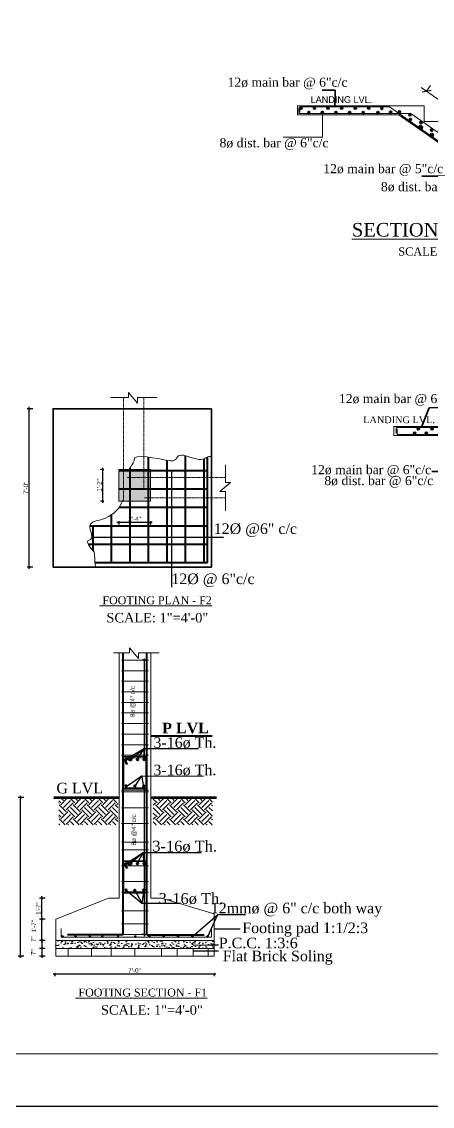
# Model space of a CAD drawing. Header units: inches. Extents: x 149715 to 156550, y -16726 to -14386.
# Drawn here: x 151086 to 151449, y -16726 to -15768 of the extents above; entities that cross this region are included whole.
import ezdxf
from ezdxf.enums import TextEntityAlignment as Align

# ---------------------------------------------------------------- set-up
doc = ezdxf.new("R2010")
doc.units = ezdxf.units.IN
doc.header["$LTSCALE"] = 0.5
doc.header["$MEASUREMENT"] = 0
doc.header["$PDMODE"] = 66
doc.linetypes.add('HIDDEN', pattern=[0.375, 0.25, -0.125])
for name, color, linetype, lineweight in [('COLUMN', 8, 'Continuous', 50), ('DIM_LINE', 165, 'Continuous', 15), ('dotted', 131, 'HIDDEN', 13), ('ELE1', 3, 'Continuous', 9), ('HACTH', 253, 'Continuous', 9), ('hatch', 9, 'Continuous', 5), ('ST-REINFOR', 201, 'Continuous', 40), ('stair', 132, 'Continuous', 13), ('STIRRUPS', 14, 'Continuous', 18), ('TEXT', 220, 'Continuous', 9), ('TRENCH', 1, 'Continuous', 35), ('WALL ELV', 20, 'Continuous', 20), ('WALL SEC', 2, 'Continuous', 35)]:
    doc.layers.add(name, color=color, linetype=linetype, lineweight=lineweight)
doc.styles.add('48', font='arial.ttf', dxfattribs={"height": 4})
doc.styles.add('bimal', font='arial.ttf')
doc.styles.add('NIR', font='COPRGTL.TTF')
doc.styles.add('ordinary', font='ARIALN.TTF')
doc.styles.add('Times', font='times.ttf')
doc.styles.add('TIMES 48', font='times.ttf', dxfattribs={"height": 4})
doc.dimstyles.new('1_96', dxfattribs={"dimtxt": 5, "dimasz": 3, "dimexe": 3, "dimexo": 3, "dimgap": 3, "dimtad": 1, "dimdec": 0, "dimzin": 0, "dimdsep": 46, "dimlunit": 4, "dimtxsty": 'bimal', "dimblk": 'ARCHTICK', "dimcen": 2, "dimdle": 3, "dimclrd": 3, "dimclre": 1, "dimclrt": 4, "dimadec": 0, "dimazin": 0, "dimtfac": 1, "dimtdec": 0, "dimtix": 1, "dimtofl": 0, "dimtmove": 0, "dimatfit": 3, "dimldrblk": 'ARCHTICK', "dimfxl": 1, "dimtolj": 1, "dimtzin": 0, "dimlwd": 0, "dimlwe": 9, "dimarcsym": 0})
doc.dimstyles.new('Copy of Standard', dxfattribs={"dimtxt": 9, "dimasz": 1, "dimexe": 1, "dimexo": 12, "dimgap": 1, "dimtad": 3, "dimdec": 0, "dimzin": 0, "dimdsep": 46, "dimlunit": 4, "dimtxsty": 'NIR', "dimcen": 0.09, "dimclrt": 2, "dimadec": 0, "dimazin": 0, "dimtfac": 1, "dimtdec": 0, "dimtofl": 0, "dimtmove": 2, "dimatfit": 0, "dimfxl": 1, "dimtolj": 1, "dimtzin": 0, "dimarcsym": 0})
doc.dimstyles.new('nir 48', dxfattribs={"dimscale": 0.5, "dimtxt": 4, "dimasz": 3, "dimexe": 4, "dimexo": 6, "dimgap": 2, "dimtad": 3, "dimdec": 0, "dimzin": 3, "dimlunit": 4, "dimtxsty": '48', "dimblk": 'OBLIQUE', "dimcen": 2.5, "dimdle": 3, "dimclrt": 3, "dimadec": 0, "dimazin": 0, "dimtfac": 1, "dimtdec": 0, "dimtmove": 2, "dimatfit": 3, "dimfxl": 1, "dimfxlon": 1, "dimarcsym": 0})

# ---------------------------------------------------------------- blocks, each defined once
blk = doc.blocks.new('_ArchTick')
at = {"color": 0, "linetype": 'ByBlock', "const_width": 0.15}
blk.add_lwpolyline([(-0.5, -0.5), (0.5, 0.5)], dxfattribs=at)
blk = doc.blocks.new('*D506')
at = {"layer": 'Defpoints', "color": 0, "linetype": 'Continuous', "transparency": 16777216}
for p in [(121388.28, -24371.02), (121381.36, -24380.91), (121417.24, -24405.41)]:
    blk.add_point(p, dxfattribs=at)
at = {"layer": 'WALL SEC', "color": 1, "linetype": 'Continuous', "lineweight": 9, "transparency": 16777216}
for p, q in [((121388.28, -24371.02), (121390, -24368.56)), ((121423.87, -24395.94), (121425.59, -24393.48))]:
    blk.add_line(p, q, dxfattribs=at)
at = {"layer": 'WALL SEC', "color": 3, "linetype": 'Continuous', "lineweight": 0, "transparency": 16777216}
blk.add_line((121426.33, -24397.66), (121385.82, -24369.3), dxfattribs=at)
at = {"layer": 'WALL SEC', "color": 3, "linetype": 'Continuous', "lineweight": 0, "transparency": 16777216, "xscale": 3, "yscale": 3, "zscale": 3}
for p, rotation in [((121388.28, -24371.02), 145.0079798016455), ((121423.87, -24395.94), 325.0079798016455)]:
    blk.add_blockref('_ArchTick', p, dxfattribs=dict(at, rotation=rotation))
at = {"layer": 'WALL SEC', "color": 4, "linetype": 'Continuous', "lineweight": 25, "transparency": 16777216, "insert": (121409.26, -24378.93), "char_height": 5, "attachment_point": 5, "rotation": 325.008, "style": 'bimal'}
blk.add_mtext('\\A1;2\'-6"', dxfattribs=at)
blk = doc.blocks.new('_Oblique')
at = {"color": 0, "linetype": 'ByBlock', "lineweight": -2}
blk.add_line((-0.5, -0.5), (0.5, 0.5), dxfattribs=at)
blk = doc.blocks.new('*D986')
at = {"layer": 'Defpoints', "color": 0, "transparency": 16777216}
for p in [(151116.16, -16579.67), (151103.89, -16586.67), (151116.16, -16586.67)]:
    blk.add_point(p, dxfattribs=at)
at = {"layer": 'DIM_LINE', "color": 0, "lineweight": -2, "transparency": 16777216}
for p, q in [((151106.89, -16579.67), (151101.89, -16579.67)), ((151106.89, -16586.67), (151101.89, -16586.67))]:
    blk.add_line(p, q, dxfattribs=at)
at = {"layer": 'DIM_LINE', "color": 0, "linetype": 'ByBlock', "lineweight": -2, "transparency": 16777216}
blk.add_line((151103.89, -16578.17), (151103.89, -16588.17), dxfattribs=at)
at = {"layer": 'DIM_LINE', "color": 0, "lineweight": -2, "transparency": 16777216, "xscale": 1.5, "yscale": 1.5, "zscale": 1.5}
for p, rotation in [((151103.89, -16579.67), 90), ((151103.89, -16586.67), 270)]:
    blk.add_blockref('_Oblique', p, dxfattribs=dict(at, rotation=rotation))
at = {"layer": 'DIM_LINE', "color": 3, "transparency": 16777216, "insert": (151096.3, -16578.59), "char_height": 4, "attachment_point": 5, "rotation": 90, "style": '48'}
blk.add_mtext('7"', dxfattribs=at)
blk = doc.blocks.new('*D987')
at = {"layer": 'Defpoints', "color": 0, "transparency": 16777216}
for p in [(151114.26, -16453.52), (151084.85, -16593.67), (151102.72, -16593.67)]:
    blk.add_point(p, dxfattribs=at)
at = {"layer": 'DIM_LINE', "color": 0, "lineweight": -2, "transparency": 16777216}
for p, q in [((151087.85, -16453.52), (151082.85, -16453.52)), ((151087.85, -16593.67), (151082.85, -16593.67))]:
    blk.add_line(p, q, dxfattribs=at)
at = {"layer": 'DIM_LINE', "color": 0, "linetype": 'ByBlock', "lineweight": -2, "transparency": 16777216}
blk.add_line((151084.85, -16452.02), (151084.85, -16595.17), dxfattribs=at)
at = {"layer": 'DIM_LINE', "color": 0, "lineweight": -2, "transparency": 16777216, "xscale": 1.5, "yscale": 1.5, "zscale": 1.5}
for p, rotation in [((151084.85, -16453.52), 90), ((151084.85, -16593.67), 270)]:
    blk.add_blockref('_Oblique', p, dxfattribs=dict(at, rotation=rotation))
at = {"layer": 'DIM_LINE', "color": 3, "transparency": 16777216, "insert": (151077.52, -16531.18), "char_height": 4, "attachment_point": 5, "rotation": 90, "style": '48', "bg_fill": 3, "box_fill_scale": 1.25, "bg_fill_color": 256, "bg_fill_true_color": 13158600, "bg_fill_transparency": 3213872}
blk.add_mtext('5\'-0"', dxfattribs=at)
blk = doc.blocks.new('*D1000')
at = {"layer": 'Defpoints', "color": 0, "transparency": 16777216}
for p in [(151103.89, -16561), (151116.16, -16561), (151116.16, -16579.67)]:
    blk.add_point(p, dxfattribs=at)
at = {"layer": 'DIM_LINE', "color": 0, "lineweight": -2, "transparency": 16777216}
for p, q in [((151106.89, -16561), (151101.89, -16561)), ((151106.89, -16579.67), (151101.89, -16579.67))]:
    blk.add_line(p, q, dxfattribs=at)
at = {"layer": 'DIM_LINE', "color": 0, "linetype": 'ByBlock', "lineweight": -2, "transparency": 16777216}
blk.add_line((151103.89, -16581.17), (151103.89, -16559.5), dxfattribs=at)
at = {"layer": 'DIM_LINE', "color": 0, "lineweight": -2, "transparency": 16777216, "xscale": 1.5, "yscale": 1.5, "zscale": 1.5}
for p, rotation in [((151103.89, -16561), 90), ((151103.89, -16579.67), 270)]:
    blk.add_blockref('_Oblique', p, dxfattribs=dict(at, rotation=rotation))
at = {"layer": 'DIM_LINE', "color": 3, "transparency": 16777216, "insert": (151096.81, -16567.23), "char_height": 4, "attachment_point": 5, "rotation": 90, "style": '48'}
blk.add_mtext('1\'-7"', dxfattribs=at)
blk = doc.blocks.new('*D988')
at = {"layer": 'Defpoints', "color": 0, "transparency": 16777216}
for p in [(151092.82, -16109.78), (151113.83, -16109.78), (151113.83, -16249.79)]:
    blk.add_point(p, dxfattribs=at)
at = {"layer": 'DIM_LINE', "color": 0, "lineweight": -2, "transparency": 16777216}
for p, q in [((151095.82, -16109.78), (151090.82, -16109.78)), ((151095.82, -16249.79), (151090.82, -16249.79))]:
    blk.add_line(p, q, dxfattribs=at)
at = {"layer": 'DIM_LINE', "color": 0, "linetype": 'ByBlock', "lineweight": -2, "transparency": 16777216}
blk.add_line((151092.82, -16251.29), (151092.82, -16108.28), dxfattribs=at)
at = {"layer": 'DIM_LINE', "color": 0, "lineweight": -2, "transparency": 16777216, "xscale": 1.5, "yscale": 1.5, "zscale": 1.5}
for p, rotation in [((151092.82, -16109.78), 90), ((151092.82, -16249.79), 270)]:
    blk.add_blockref('_Oblique', p, dxfattribs=dict(at, rotation=rotation))
at = {"layer": 'DIM_LINE', "color": 3, "transparency": 16777216, "insert": (151089.78, -16179.78), "char_height": 4, "attachment_point": 5, "rotation": 90, "style": '48'}
blk.add_mtext('7\'-0"', dxfattribs=at)
blk = doc.blocks.new('*D990')
at = {"layer": 'Defpoints', "color": 0, "transparency": 16777216}
for p in [(151116.16, -16586.67), (151103.89, -16593.67), (151116.16, -16593.67)]:
    blk.add_point(p, dxfattribs=at)
at = {"layer": 'DIM_LINE', "color": 0, "lineweight": -2, "transparency": 16777216}
for p, q in [((151106.89, -16586.67), (151101.89, -16586.67)), ((151106.89, -16593.67), (151101.89, -16593.67))]:
    blk.add_line(p, q, dxfattribs=at)
at = {"layer": 'DIM_LINE', "color": 0, "linetype": 'ByBlock', "lineweight": -2, "transparency": 16777216}
blk.add_line((151103.89, -16585.17), (151103.89, -16595.17), dxfattribs=at)
at = {"layer": 'DIM_LINE', "color": 0, "lineweight": -2, "transparency": 16777216, "xscale": 1.5, "yscale": 1.5, "zscale": 1.5}
for p, rotation in [((151103.89, -16586.67), 90), ((151103.89, -16593.67), 270)]:
    blk.add_blockref('_Oblique', p, dxfattribs=dict(at, rotation=rotation))
at = {"layer": 'DIM_LINE', "color": 3, "transparency": 16777216, "insert": (151096.41, -16590.17), "char_height": 4, "attachment_point": 5, "rotation": 90, "style": '48'}
blk.add_mtext('7"', dxfattribs=at)
blk = doc.blocks.new('*D991')
at = {"layer": 'Defpoints', "color": 0, "transparency": 16777216}
for p in [(151194.35, -16445.48), (151194.35, -16574.43), (151195.93, -16574.43)]:
    blk.add_point(p, dxfattribs=at)
at = {"layer": 'DIM_LINE', "color": 0, "lineweight": -2, "transparency": 16777216}
for p, q in [((151194.35, -16445.48), (151192.35, -16445.48)), ((151194.35, -16574.43), (151192.35, -16574.43))]:
    blk.add_line(p, q, dxfattribs=at)
at = {"layer": 'DIM_LINE', "color": 0, "linetype": 'ByBlock', "lineweight": -2, "transparency": 16777216}
blk.add_line((151194.35, -16443.98), (151194.35, -16575.93), dxfattribs=at)
at = {"layer": 'DIM_LINE', "color": 0, "lineweight": -2, "transparency": 16777216, "xscale": 1.5, "yscale": 1.5, "zscale": 1.5}
for p, rotation in [((151194.35, -16445.48), 90), ((151194.35, -16574.43), 270)]:
    blk.add_blockref('_Oblique', p, dxfattribs=dict(at, rotation=rotation))
at = {"layer": 'DIM_LINE', "color": 3, "transparency": 16777216, "insert": (151185.53, -16482.02), "char_height": 4, "attachment_point": 5, "rotation": 90, "style": '48'}
blk.add_mtext('8ø @4" c/c', dxfattribs=at)
blk = doc.blocks.new('*D992')
at = {"layer": 'Defpoints', "color": 0, "transparency": 16777216}
for p in [(151198.01, -16332.02), (151194.31, -16417.47), (151194.87, -16417.47)]:
    blk.add_point(p, dxfattribs=at)
at = {"layer": 'DIM_LINE', "color": 0, "lineweight": -2, "transparency": 16777216}
for p, q in [((151195.01, -16332.02), (151192.31, -16332.02)), ((151194.31, -16417.47), (151192.31, -16417.47))]:
    blk.add_line(p, q, dxfattribs=at)
at = {"layer": 'DIM_LINE', "color": 0, "linetype": 'ByBlock', "lineweight": -2, "transparency": 16777216}
blk.add_line((151194.31, -16330.52), (151194.31, -16418.97), dxfattribs=at)
at = {"layer": 'DIM_LINE', "color": 0, "lineweight": -2, "transparency": 16777216, "xscale": 1.5, "yscale": 1.5, "zscale": 1.5}
for p, rotation in [((151194.31, -16332.02), 90), ((151194.31, -16417.47), 270)]:
    blk.add_blockref('_Oblique', p, dxfattribs=dict(at, rotation=rotation))
at = {"layer": 'DIM_LINE', "color": 3, "transparency": 16777216, "insert": (151184.37, -16368.61), "char_height": 4, "attachment_point": 5, "rotation": 90, "style": '48'}
blk.add_mtext('8ø @4" c/c', dxfattribs=at)
blk = doc.blocks.new('*D1001')
at = {"layer": 'Defpoints', "color": 0, "transparency": 16777216}
for p in [(151103.89, -16542.21), (151162.84, -16542.21), (151116.16, -16561)]:
    blk.add_point(p, dxfattribs=at)
at = {"layer": 'DIM_LINE', "color": 0, "lineweight": -2, "transparency": 16777216}
for p, q in [((151106.89, -16542.21), (151101.89, -16542.21)), ((151106.89, -16561), (151101.89, -16561))]:
    blk.add_line(p, q, dxfattribs=at)
at = {"layer": 'DIM_LINE', "color": 0, "linetype": 'ByBlock', "lineweight": -2, "transparency": 16777216}
blk.add_line((151103.89, -16562.5), (151103.89, -16540.71), dxfattribs=at)
at = {"layer": 'DIM_LINE', "color": 0, "lineweight": -2, "transparency": 16777216, "xscale": 1.5, "yscale": 1.5, "zscale": 1.5}
for p, rotation in [((151103.89, -16542.21), 90), ((151103.89, -16561), 270)]:
    blk.add_blockref('_Oblique', p, dxfattribs=dict(at, rotation=rotation))
at = {"layer": 'DIM_LINE', "color": 3, "transparency": 16777216, "insert": (151100.88, -16551.61), "char_height": 4, "attachment_point": 5, "rotation": 90, "style": '48'}
blk.add_mtext('1\'-7"', dxfattribs=at)
blk = doc.blocks.new('*D993')
at = {"layer": 'Defpoints', "color": 0, "transparency": 16777216}
for p in [(151115.28, -16593.67), (151256.2, -16593.67), (151256.2, -16609.28)]:
    blk.add_point(p, dxfattribs=at)
at = {"layer": 'DIM_LINE', "color": 0, "lineweight": -2, "transparency": 16777216}
for p, q in [((151113.78, -16609.28), (151257.7, -16609.28)), ((151115.28, -16608.78), (151115.28, -16611.28)), ((151256.2, -16608.78), (151256.2, -16611.28))]:
    blk.add_line(p, q, dxfattribs=at)
at = {"layer": 'DIM_LINE', "color": 0, "lineweight": -2, "transparency": 16777216, "xscale": 1.5, "yscale": 1.5, "zscale": 1.5, "rotation": 180}
blk.add_blockref('_Oblique', (151115.28, -16609.28), dxfattribs=at)
at = {"layer": 'DIM_LINE', "color": 0, "lineweight": -2, "transparency": 16777216, "xscale": 1.5, "yscale": 1.5, "zscale": 1.5}
blk.add_blockref('_Oblique', (151256.2, -16609.28), dxfattribs=at)
at = {"layer": 'DIM_LINE', "color": 3, "transparency": 16777216, "insert": (151185.74, -16606.24), "char_height": 4, "attachment_point": 5, "style": '48'}
blk.add_mtext('7\'-0"', dxfattribs=at)
blk = doc.blocks.new('*D994')
at = {"layer": 'Defpoints', "color": 0, "transparency": 16777216}
for p in [(151157.64, -16163.61), (151171.78, -16163.61), (151171.78, -16191.61)]:
    blk.add_point(p, dxfattribs=at)
at = {"layer": 'DIM_LINE', "color": 0, "lineweight": -2, "transparency": 16777216}
for p, q in [((151158.64, -16163.61), (151155.64, -16163.61)), ((151157.64, -16193.11), (151157.64, -16162.11)), ((151158.64, -16191.61), (151155.64, -16191.61))]:
    blk.add_line(p, q, dxfattribs=at)
at = {"layer": 'DIM_LINE', "color": 0, "lineweight": -2, "transparency": 16777216, "xscale": 1.5, "yscale": 1.5, "zscale": 1.5}
for p, rotation in [((151157.64, -16163.61), 90), ((151157.64, -16191.61), 270)]:
    blk.add_blockref('_Oblique', p, dxfattribs=dict(at, rotation=rotation))
at = {"layer": 'DIM_LINE', "color": 3, "transparency": 16777216, "insert": (151154.63, -16177.61), "char_height": 4, "attachment_point": 5, "rotation": 90, "style": '48'}
blk.add_mtext('1\'-2"', dxfattribs=at)
blk = doc.blocks.new('*D995')
at = {"layer": 'Defpoints', "color": 0, "transparency": 16777216}
for p in [(151171.78, -16191.6), (151199.81, -16191.6), (151199.81, -16210.2)]:
    blk.add_point(p, dxfattribs=at)
at = {"layer": 'DIM_LINE', "color": 0, "lineweight": -2, "transparency": 16777216}
for p, q in [((151170.28, -16210.2), (151201.31, -16210.2)), ((151171.78, -16209.2), (151171.78, -16212.2)), ((151199.81, -16209.2), (151199.81, -16212.2))]:
    blk.add_line(p, q, dxfattribs=at)
at = {"layer": 'DIM_LINE', "color": 0, "lineweight": -2, "transparency": 16777216, "xscale": 1.5, "yscale": 1.5, "zscale": 1.5, "rotation": 180}
blk.add_blockref('_Oblique', (151171.78, -16210.2), dxfattribs=at)
at = {"layer": 'DIM_LINE', "color": 0, "lineweight": -2, "transparency": 16777216, "xscale": 1.5, "yscale": 1.5, "zscale": 1.5}
blk.add_blockref('_Oblique', (151199.81, -16210.2), dxfattribs=at)
at = {"layer": 'DIM_LINE', "color": 3, "transparency": 16777216, "insert": (151185.8, -16207.19), "char_height": 4, "attachment_point": 5, "style": '48'}
blk.add_mtext('2\'-4"', dxfattribs=at)
blk = doc.blocks.new('YYG')
at = {"layer": 'WALL SEC'}
for points in [[(121333.22, -24378.41, -0.407959), (121332.73, -24378.91), (121332.71, -24378.91, -0.407959), (121332.22, -24378.41, -1)], [(121339.22, -24378.41, -0.407959), (121338.73, -24378.91), (121338.71, -24378.91, -0.407959), (121338.22, -24378.41, -1)], [(121345.22, -24378.41, -0.407959), (121344.73, -24378.91), (121344.71, -24378.91, -0.407959), (121344.22, -24378.41, -1)], [(121351.22, -24378.41, -0.407959), (121350.73, -24378.91), (121350.71, -24378.91, -0.407959), (121350.22, -24378.41, -1)], [(121357.22, -24378.41, -0.407959), (121356.73, -24378.91), (121356.71, -24378.91, -0.407959), (121356.22, -24378.41, -1)], [(121363.22, -24378.41, -0.407959), (121362.73, -24378.91), (121362.71, -24378.91, -0.407959), (121362.22, -24378.41, -1)], [(121368.99, -24378.62, -0.407959), (121368.5, -24379.12), (121368.48, -24379.12, -0.407959), (121367.99, -24378.62, -1)], [(121336.74, -24380.41, -0.407959), (121336.25, -24380.91), (121336.23, -24380.91, -0.407959), (121335.74, -24380.41, -1)], [(121342.74, -24380.41, -0.407959), (121342.25, -24380.91), (121342.23, -24380.91, -0.407959), (121341.74, -24380.41, -1)], [(121348.74, -24380.41, -0.407959), (121348.25, -24380.91), (121348.23, -24380.91, -0.407959), (121347.74, -24380.41, -1)], [(121354.74, -24380.41, -0.407959), (121354.25, -24380.91), (121354.23, -24380.91, -0.407959), (121353.74, -24380.41, -1)], [(121360.74, -24380.41, -0.407959), (121360.25, -24380.91), (121360.23, -24380.91, -0.407959), (121359.74, -24380.41, -1)], [(121367.24, -24380.41, -0.407959), (121366.75, -24380.91), (121366.73, -24380.91, -0.407959), (121366.24, -24380.41, -1)], [(121372.88, -24380.35, -0.407959), (121372.39, -24380.85), (121372.37, -24380.85, -0.407959), (121371.88, -24380.35, -1)], [(121381.37, -24381.41, -0.407959), (121380.88, -24381.91), (121380.86, -24381.91, -0.407959), (121380.37, -24381.41, -1)], [(121381.53, -24383.52, -0.407959), (121381.04, -24384.02), (121381.02, -24384.02, -0.407959), (121380.53, -24383.52, -1)], [(121386.29, -24384.85, -0.407959), (121385.8, -24385.35), (121385.78, -24385.35, -0.407959), (121385.29, -24384.85, -1)], [(121386.45, -24386.96, -0.407959), (121385.96, -24387.46), (121385.94, -24387.46, -0.407959), (121385.45, -24386.96, -1)], [(121391.03, -24388.17, -0.407959), (121390.54, -24388.67), (121390.52, -24388.67, -0.407959), (121390.03, -24388.17, -1)], [(121391.36, -24390.4, -0.407959), (121390.87, -24390.9), (121390.85, -24390.9, -0.407959), (121390.36, -24390.4, -1)], [(121382.49, -24522.14, 0.407959), (121382.98, -24522.64), (121383, -24522.64, 0.407959), (121383.49, -24522.14, 1)], [(121384.1, -24520.14, 0.407959), (121384.59, -24520.64), (121384.62, -24520.64, 0.407959), (121385.1, -24520.14, 1)], [(121387.6, -24522.14, 0.407959), (121388.09, -24522.64), (121388.12, -24522.64, 0.407959), (121388.6, -24522.14, 1)], [(121390.1, -24520.14, 0.407959), (121390.59, -24520.64), (121390.62, -24520.64, 0.407959), (121391.1, -24520.14, 1)]]:
    blk.add_hatch(color=256, dxfattribs=at).paths.add_polyline_path(points)
at = {"layer": 'hatch'}
blk.add_lwpolyline([(121342.24, -24380.41), (121342.22, -24391.37), (121324.95, -24391.37)], dxfattribs=at)
at = {"layer": 'stair'}
for p, q in [((121377.24, -24377.41), (121331.24, -24377.41)), ((121331.24, -24377.41), (121331.24, -24381.41)), ((121331.74, -24380.91), (121331.74, -24378.41)), ((121371.85, -24377.91), (121332.24, -24377.91)), ((121332.24, -24377.91), (121332.24, -24380.41)), ((121371.85, -24377.91), (121411.85, -24405.91)), ((121375.98, -24381.41), (121331.24, -24381.41)), ((121381.36, -24380.91), (121331.74, -24380.91)), ((121375.98, -24381.41), (121415.98, -24409.41)), ((121377.24, -24381.68), (121387.24, -24388.68)), ((121377.24, -24382.29), (121387.24, -24389.29)), ((121381.36, -24380.91), (121402.2, -24395.5)), ((121387.24, -24388.68), (121397.24, -24395.68)), ((121387.24, -24389.29), (121397.24, -24396.29)), ((121373.71, -24519.13), (121373.71, -24523.13)), ((121373.71, -24519.13), (121410.58, -24519.13)), ((121415.97, -24519.63), (121374.74, -24519.63)), ((121374.74, -24519.63), (121374.74, -24522.13)), ((121375.21, -24522.63), (121375.21, -24520.13)), ((121373.71, -24523.13), (121411.84, -24523.13)), ((121375.21, -24522.63), (121407.53, -24522.63))]:
    blk.add_line(p, q, dxfattribs=at)
for points in [[(121387.24, -24384.41), (121387.24, -24377.41), (121377.24, -24377.41)], [(121397.24, -24391.41), (121397.24, -24384.41), (121387.24, -24384.41)]]:
    blk.add_lwpolyline(points, dxfattribs=at)
at = {"layer": 'WALL SEC'}
for centre in [(121332.72, -24378.41), (121338.72, -24378.41), (121344.72, -24378.41), (121350.72, -24378.41), (121356.72, -24378.41), (121362.72, -24378.41), (121368.49, -24378.62), (121336.24, -24380.41), (121342.24, -24380.41), (121348.24, -24380.41), (121354.24, -24380.41), (121360.24, -24380.41), (121366.74, -24380.41), (121372.38, -24380.35), (121376.29, -24380.2), (121380.87, -24381.41), (121381.03, -24383.52), (121385.44, -24386.61), (121385.79, -24384.85), (121385.95, -24386.96), (121390.53, -24388.17), (121390.53, -24390.16), (121390.86, -24390.4), (121382.99, -24522.13), (121384.6, -24520.13), (121388.1, -24522.13), (121390.6, -24520.13)]:
    blk.add_circle(centre, 0.5, dxfattribs=at)
at = {"char_height": 3}
for s, insert, width, attachment_point, style in [('LANDING LVL.', (121364.22, -24373.21), 76.1011, 3, 'NIR'), ('\\pt6;LANDING LVL.', (121360.26, -24514.68), 60.8422, 1, 'Times')]:
    blk.add_mtext(s, dxfattribs=dict(at, insert=insert, width=width, attachment_point=attachment_point, style=style))
at = {"layer": 'TEXT', "style": 'Times'}
blk.add_text('%%USECTION AT B-B', height=6, dxfattribs=at).set_placement((121390.23, -24432.22), align=Align.MIDDLE_CENTER)
at = {"layer": 'TEXT', "char_height": 4, "style": 'Times'}
for s, insert, attachment_point in [('12ø main bar @ 6"c/c', (121300.32, -24370.19), 7), ('8ø dist. bar @ 6"c/c', (121296.79, -24396.96), 7), ('12ø main bar @ 5"c/c', (121342.6, -24408.39), 7), ('8ø dist. bar @ 6"c/c', (121368.08, -24416.36), 7), ('12ø main bar @ 6"c/c', (121402.5, -24509.99), 9), ('12ø main bar @ 6"c/c', (121390.25, -24541.39), 9), ('8ø dist. bar @ 6"c/c', (121391.21, -24546.22), 9)]:
    blk.add_mtext(s, dxfattribs=dict(at, insert=insert, attachment_point=attachment_point))
at = {"layer": 'TEXT', "insert": (121395.02, -24441.87), "char_height": 3.6, "width": 108.2159, "attachment_point": 5, "style": 'Times'}
blk.add_mtext('SCALE: 1"=4\'-0"', dxfattribs=at)
at = {"layer": 'WALL SEC', "linetype": 'Continuous', "lineweight": 25}
dim = blk.add_linear_dim(base=(121388.28, -24371.02), p1=(121417.24, -24405.41), p2=(121381.36, -24380.91), angle=325.008, text='2\'-6"', dimstyle='1_96', override={"dimfxl": 0, "dimfxlon": 1, "dimarcsym": 1}, dxfattribs=at)
dim.commit()
dim.dimension.update_dxf_attribs({"geometry": '*D506', "text_midpoint": (121409.26, -24378.93)})
at = {"layer": 'hatch'}
for points in [[(121347.67, -24378.06), (121347.87, -24370.51), (121342.06, -24370.51)], [(121402.1, -24399.08), (121398.18, -24408.51), (121386.12, -24408.52)], [(121385.98, -24519.45), (121389.35, -24510.85), (121400.89, -24510.82)], [(121393.87, -24522.63), (121395.03, -24539.1), (121390.64, -24539.1)]]:
    blk.add_leader(points, dimstyle='Copy of Standard', override={"dimasz": 2, "dimtad": 0}, dxfattribs=at)

msp = doc.modelspace()

# ---------------------------------------------------------------- hatches: boundary and pattern name
at = {"layer": 'COLUMN'}
msp.add_hatch(color=256, dxfattribs=at).paths.add_polyline_path([(151171.8, -16163.6), (151171.8, -16191.61), (151199.81, -16191.61), (151199.81, -16163.6)])
at = {"layer": 'hatch'}
h = msp.add_hatch(dxfattribs=at)
h.set_pattern_fill('EARTH', color=256, scale=35.01, angle=45, style=0)
h.set_pattern_definition([(45, (65976.192, -55269.158), (1e-15, 12.3779042), [8.7525, -8.7525]), (45, (65973.871, -55266.837), (1e-15, 12.3779042), [8.7525, -8.7525]), (45, (65971.55, -55264.5166), (1e-15, 12.3779042), [8.7525, -8.7525]), (135, (65971.55, -55262.969), (-12.3779042, 1e-15), [8.7525, -8.7525]), (135, (65973.871, -55260.6485), (-12.3779042, 1e-15), [8.7525, -8.7525]), (135, (65976.192, -55258.328), (-12.3779042, 1e-15), [8.7525, -8.7525])])
h.paths.add_polyline_path([(151254.62, -16454.65), (151202.33, -16454.65), (151202.33, -16477.53), (151254.62, -16477.53)])
at = {"layer": 'WALL SEC'}
for points in [[(151177.15, -16419.87, 1), (151178.83, -16419.87, 1)], [(151178.86, -16419.87, -1), (151177.18, -16419.87, -1)], [(151178.86, -16419.87, -1), (151177.18, -16419.87, -1)], [(151181.75, -16419.74, 1), (151183.43, -16419.74, 1)], [(151183.47, -16419.74, -1), (151181.79, -16419.74, -1)], [(151183.47, -16419.74, -1), (151181.79, -16419.74, -1)], [(151187.59, -16419.74, 1), (151189.27, -16419.74, 1)], [(151189.3, -16419.74, -1), (151187.62, -16419.74, -1)], [(151189.3, -16419.74, -1), (151187.62, -16419.74, -1)], [(151193.45, -16419.74, 1), (151195.13, -16419.74, 1)], [(151195.17, -16419.74, -1), (151193.49, -16419.74, -1)], [(151195.17, -16419.74, -1), (151193.49, -16419.74, -1)], [(151177.41, -16443.22, 1), (151179.09, -16443.22, 1)], [(151185.27, -16443.43, -1), (151186.95, -16443.43, -1)], [(151186.99, -16443.43, 1), (151185.3, -16443.43, 1)], [(151186.99, -16443.43, 1), (151185.3, -16443.43, 1)], [(151193.12, -16443.29, 1), (151194.8, -16443.29, 1)], [(151194.84, -16443.29, -1), (151193.16, -16443.29, -1)], [(151194.84, -16443.29, -1), (151193.16, -16443.29, -1)], [(151177.15, -16511.93, 1), (151178.83, -16511.93, 1)], [(151178.86, -16511.93, -1), (151177.18, -16511.93, -1)], [(151178.86, -16511.93, -1), (151177.18, -16511.93, -1)], [(151181.75, -16511.81, 1), (151183.43, -16511.81, 1)], [(151183.47, -16511.81, -1), (151181.79, -16511.81, -1)], [(151183.47, -16511.81, -1), (151181.79, -16511.81, -1)], [(151187.59, -16511.81, 1), (151189.27, -16511.81, 1)], [(151189.3, -16511.81, -1), (151187.62, -16511.81, -1)], [(151189.3, -16511.81, -1), (151187.62, -16511.81, -1)], [(151193.45, -16511.8, 1), (151195.13, -16511.8, 1)], [(151195.17, -16511.8, -1), (151193.49, -16511.8, -1)], [(151195.17, -16511.8, -1), (151193.49, -16511.8, -1)], [(151177.41, -16535.28, 1), (151179.09, -16535.28, 1)], [(151185.27, -16535.49, -1), (151186.95, -16535.49, -1)], [(151186.99, -16535.49, 1), (151185.3, -16535.49, 1)], [(151186.99, -16535.49, 1), (151185.3, -16535.49, 1)], [(151193.12, -16535.35, 1), (151194.8, -16535.35, 1)], [(151194.84, -16535.35, -1), (151193.16, -16535.35, -1)], [(151194.84, -16535.35, -1), (151193.16, -16535.35, -1)], [(151121.6, -16576.23, 0.407959), (151122.17, -16576.82), (151122.19, -16576.82, 0.407959), (151122.76, -16576.23, 1)], [(151133.06, -16576.23, 0.407959), (151133.63, -16576.82), (151133.66, -16576.82, 0.407959), (151134.23, -16576.23, 1)], [(151145.77, -16576.23, 0.407959), (151146.34, -16576.82), (151146.37, -16576.82, 0.407959), (151146.94, -16576.23, 1)], [(151156.78, -16576.23, 0.407959), (151157.35, -16576.82), (151157.38, -16576.82, 0.407959), (151157.95, -16576.23, 1)], [(151170.72, -16576.24, 0.407959), (151171.29, -16576.83), (151171.32, -16576.83, 0.407959), (151171.89, -16576.24, 1)], [(151185.99, -16576.23, 0.407959), (151186.56, -16576.82), (151186.59, -16576.82, 0.407959), (151187.16, -16576.23, 1)], [(151198.18, -16576.23, 0.407959), (151198.75, -16576.82), (151198.78, -16576.82, 0.407959), (151199.35, -16576.23, 1)], [(151210.86, -16576.23, 0.407959), (151211.43, -16576.82), (151211.46, -16576.82, 0.407959), (151212.03, -16576.23, 1)], [(151223.57, -16576.23, 0.407959), (151224.14, -16576.82), (151224.17, -16576.82, 0.407959), (151224.74, -16576.23, 1)], [(151236.31, -16576.23, 0.407959), (151236.88, -16576.82), (151236.9, -16576.82, 0.407959), (151237.47, -16576.23, 1)], [(151249.92, -16576.23, 0.407959), (151250.49, -16576.82), (151250.52, -16576.82, 0.407959), (151251.09, -16576.23, 1)]]:
    msp.add_hatch(color=256, dxfattribs=at).paths.add_polyline_path(points)

# ---------------------------------------------------------------- linework, layer by layer
at = {"layer": 'COLUMN'}
for p, q in [((151176.85, -16419.81), (151179.35, -16424.1)), ((151178.54, -16418.71), (151182.07, -16420.92)), ((151176.85, -16511.87), (151179.35, -16516.17)), ((151178.54, -16510.78), (151182.07, -16512.99))]:
    msp.add_line(p, q, dxfattribs=at)
at = {"layer": 'COLUMN', "const_width": 0.233}
for points in [[(151194.35, -16418.64), (151178.01, -16418.64, 0.414214), (151176.85, -16419.81), (151176.85, -16443.15, 0.414214), (151178.01, -16444.31), (151194.35, -16444.31, 0.414214), (151195.52, -16443.15), (151195.52, -16419.81, 0.414214)], [(151194.35, -16510.7), (151178.01, -16510.7, 0.414214), (151176.85, -16511.87), (151176.85, -16535.21, 0.414214), (151178.01, -16536.38), (151194.35, -16536.38, 0.414214), (151195.52, -16535.21), (151195.52, -16511.87, 0.414214)]]:
    msp.add_lwpolyline(points, format="xyb", close=True, dxfattribs=at)
at = {"layer": 'Defpoints'}
msp.add_lwpolyline([(152892.75, -14478.3), (149715.15, -14478.3), (149715.15, -16726.27), (152892.75, -16726.27)], close=True, dxfattribs=at)
at = {"layer": 'DIM_LINE'}
msp.add_lwpolyline([(151171.78, -16191.61), (151171.78, -16163.61), (151199.81, -16163.61), (151199.81, -16191.6), (151171.78, -16191.6)], dxfattribs=at)
at = {"layer": 'DIM_LINE', "const_width": 2.33}
msp.add_lwpolyline([(151200.19, -16453.52), (151258.33, -16453.52)], dxfattribs=at)
at = {"layer": 'DIM_LINE'}
for points, knots in [([(151253.87, -16152.49), (151250.25, -16150.71), (151247.23, -16158.79), (151225.21, -16147.71), (151222.35, -16155.93), (151215.58, -16156.42), (151182.42, -16148.44), (151185.83, -16156.18), (151180.95, -16163.61)], [37.108323, 37.108323, 37.108323, 37.108323, 43.242576, 49.95234, 54.997892, 60.978869, 73.418852, 74.956326, 74.956326, 74.956326, 74.956326]), ([(151175.81, -16189.91), (151175.46, -16190.91), (151172, -16199.49), (151159.86, -16208.63), (151142.92, -16209.73), (151150.65, -16225.95), (151139.65, -16225.14), (151150.21, -16236.57), (151150.2, -16236.57), (151151.15, -16249.51)], [32.721337, 32.721337, 32.721337, 32.721337, 33.919159, 43.242576, 49.95234, 54.997892, 60.978869, 73.418852, 75.377123, 75.377123, 75.377123, 75.377123])]:
    msp.add_open_spline(points, degree=3, knots=knots, dxfattribs=at)
at = {"layer": 'dotted'}
for p, q in [((151175.95, -16191.61), (151175.95, -16100.01)), ((151193.95, -16100.01), (151193.95, -16180.32)), ((151179.35, -16170.52), (151266.06, -16170.62)), ((151194.35, -16188.52), (151266.06, -16188.62))]:
    msp.add_line(p, q, dxfattribs=at)
at = {"layer": 'ELE1'}
msp.add_lwpolyline([(149761.47, -14524.62), (152846.43, -14524.62), (152846.43, -16679.95), (149761.47, -16679.95)], close=True, dxfattribs=at)
msp.add_lwpolyline([(149761.47, -14524.62), (152846.43, -14524.62), (152846.43, -16679.95), (149761.47, -16679.95)], close=True, dxfattribs=at)
at = {"layer": 'HACTH'}
for p, q in [((151127.01, -16586.67), (151127.01, -16593.67)), ((151147.67, -16586.67), (151147.67, -16593.67)), ((151147.67, -16586.67), (151147.67, -16593.67)), ((151165.18, -16586.67), (151165.18, -16593.67)), ((151186.18, -16586.67), (151186.18, -16593.67)), ((151209.52, -16586.67), (151209.52, -16593.67)), ((151223.53, -16586.67), (151223.53, -16593.67)), ((151237.53, -16586.67), (151237.53, -16593.67)), ((151250.74, -16586.67), (151250.74, -16593.67))]:
    msp.add_line(p, q, dxfattribs=at)
at = {"layer": 'hatch', "linetype": 'Continuous'}
for points in [[(151164.85, -16100.01), (151180.33, -16100.01), (151180.32, -16095.6), (151188.32, -16104.8), (151188.33, -16100.01), (151205.33, -16100.01)], [(151266.06, -16159.52), (151266.06, -16175), (151270.48, -16174.99), (151261.28, -16182.99), (151266.06, -16183), (151266.06, -16200)], [(151167.18, -16325.65), (151181.19, -16325.65), (151181.18, -16321.24), (151189.18, -16330.44), (151189.19, -16325.65), (151207.67, -16325.65)]]:
    msp.add_lwpolyline(points, dxfattribs=at)
at = {"layer": 'ST-REINFOR'}
for p, q in [((151198.21, -16245.68), (151198.22, -16152.82)), ((151214.55, -16245.69), (151214.56, -16155.43)), ((151230.89, -16245.69), (151230.9, -16151.44)), ((151247.22, -16245.69), (151247.23, -16154.04)), ((151250.24, -16245.79), (151250.25, -16152.49)), ((151171.78, -16164.27), (151250.25, -16164.27)), ((151181.87, -16245.68), (151181.88, -16162.18)), ((151171.78, -16180.61), (151250.25, -16180.61)), ((151172.17, -16196.95), (151250.25, -16196.95)), ((151165.53, -16245.68), (151165.54, -16203.4)), ((151146.3, -16213.29), (151250.25, -16213.29)), ((151149.2, -16235.46), (151149.2, -16213.29)), ((151144.93, -16229.63), (151250.25, -16229.63)), ((151150.78, -16245.79), (151250.24, -16245.79)), ((151175.68, -16574.66), (151175.68, -16325.65)), ((151196.69, -16574.66), (151196.69, -16325.65)), ((151200.19, -16398.98), (151254.3, -16398.98)), ((151175.68, -16574.66), (151126.67, -16574.66)), ((151196.69, -16574.66), (151247.18, -16574.66))]:
    msp.add_line(p, q, dxfattribs=at)
at = {"layer": 'STIRRUPS'}
for p, q in [((151174.36, -16332.02), (151198.01, -16332.02)), ((151174.36, -16341.35), (151198.01, -16341.35)), ((151174.36, -16350.69), (151198.01, -16350.69)), ((151174.36, -16360.03), (151198.01, -16360.03)), ((151174.36, -16360.03), (151198.01, -16360.03)), ((151174.36, -16369.36), (151198.01, -16369.36)), ((151174.36, -16378.7), (151198.01, -16378.7)), ((151174.36, -16388.03), (151198.01, -16388.03)), ((151174.36, -16397.37), (151198.01, -16397.37)), ((151174.36, -16406.71), (151198.01, -16406.71)), ((151174.36, -16416.04), (151198.06, -16416.04)), ((151174.36, -16446.78), (151198.01, -16446.78)), ((151174.36, -16448.4), (151198.01, -16448.4)), ((151174.36, -16462.4), (151198.01, -16462.4)), ((151174.36, -16476.4), (151198.01, -16476.4)), ((151174.36, -16492.74), (151198.01, -16492.74)), ((151174.36, -16499.74), (151198.01, -16499.74)), ((151174.36, -16499.74), (151198.01, -16499.74)), ((151174.36, -16513.75), (151198.01, -16513.75)), ((151174.36, -16527.75), (151198.01, -16527.75)), ((151174.36, -16537.09), (151198.01, -16537.09)), ((151174.36, -16537.09), (151198.01, -16537.09)), ((151174.36, -16537.09), (151198.01, -16537.09)), ((151174.36, -16553.43), (151198.01, -16553.43)), ((151174.36, -16565.1), (151198.01, -16565.1)), ((151174.36, -16574.43), (151198.01, -16574.43))]:
    msp.add_line(p, q, dxfattribs=at)
at = {"layer": 'TRENCH'}
msp.add_lwpolyline([(151253.87, -16109.78), (151253.87, -16249.79), (151113.83, -16249.79), (151113.83, -16109.78), (151253.87, -16109.78)], dxfattribs=at)
for points in [[(151196.69, -16417.47), (151175.68, -16417.47), (151175.68, -16445.48), (151196.69, -16445.48)], [(151196.69, -16509.54), (151175.68, -16509.54), (151175.68, -16537.55), (151196.69, -16537.55)]]:
    msp.add_lwpolyline(points, close=True, dxfattribs=at)
at = {"layer": 'WALL ELV'}
for p, q in [((151172.18, -16542.21), (151172.18, -16325.65)), ((151200.19, -16542.21), (151200.19, -16325.65)), ((151172.18, -16542.21), (151162.84, -16542.21)), ((151200.19, -16542.21), (151209.52, -16542.21)), ((151209.52, -16542.21), (151256.2, -16556.22)), ((151256.2, -16579.56), (151256.2, -16556.22)), ((151121.02, -16569.18), (151121.02, -16576.82)), ((151253.87, -16569.18), (151253.87, -16576.82)), ((151116.16, -16579.67), (151116.16, -16586.67)), ((151121.02, -16576.82), (151253.87, -16576.82)), ((151256.2, -16579.56), (151256.2, -16593.67)), ((151116.16, -16586.67), (151116.16, -16593.67))]:
    msp.add_line(p, q, dxfattribs=at)
at = {"layer": 'WALL SEC'}
for centre, radius in [((151177.99, -16419.87), 0.84), ((151178.02, -16419.87), 0.84), ((151178.02, -16419.87), 0.84), ((151182.59, -16419.74), 0.84), ((151182.63, -16419.74), 0.84), ((151182.63, -16419.74), 0.84), ((151188.43, -16419.74), 0.84), ((151188.46, -16419.74), 0.84), ((151188.46, -16419.74), 0.84), ((151194.29, -16419.74), 0.84), ((151194.33, -16419.74), 0.84), ((151194.33, -16419.74), 0.84), ((151178.25, -16443.22), 0.84), ((151186.11, -16443.43), 0.84), ((151186.14, -16443.43), 0.84), ((151186.14, -16443.43), 0.84), ((151193.96, -16443.29), 0.84), ((151194, -16443.29), 0.84), ((151194, -16443.29), 0.84), ((151177.99, -16511.93), 0.84), ((151178.02, -16511.93), 0.84), ((151178.02, -16511.93), 0.84), ((151182.59, -16511.81), 0.84), ((151182.63, -16511.81), 0.84), ((151182.63, -16511.81), 0.84), ((151188.43, -16511.81), 0.84), ((151188.46, -16511.81), 0.84), ((151188.46, -16511.81), 0.84), ((151194.29, -16511.8), 0.84), ((151194.33, -16511.8), 0.84), ((151194.33, -16511.8), 0.84), ((151178.25, -16535.28), 0.84), ((151186.11, -16535.49), 0.84), ((151186.14, -16535.49), 0.84), ((151186.14, -16535.49), 0.84), ((151193.96, -16535.35), 0.84), ((151194, -16535.35), 0.84), ((151194, -16535.35), 0.84), ((151122.18, -16576.23), 0.584), ((151133.65, -16576.23), 0.584), ((151146.36, -16576.23), 0.584), ((151157.37, -16576.23), 0.584), ((151171.31, -16576.24), 0.584), ((151186.57, -16576.23), 0.584), ((151198.76, -16576.23), 0.584), ((151211.45, -16576.23), 0.584), ((151224.16, -16576.23), 0.584), ((151236.89, -16576.23), 0.584), ((151250.51, -16576.23), 0.584)]:
    msp.add_circle(centre, radius, dxfattribs=at)

# ---------------------------------------------------------------- block references
at = {"layer": 'WALL SEC', "xscale": 2, "yscale": 2, "zscale": 2}
msp.add_blockref('YYG', (-91332.68, 32912.78), dxfattribs=at)

# ---------------------------------------------------------------- texts
at = {"insert": (151230.79, -16392.09), "char_height": 9.336, "width": 337.2156, "attachment_point": 5, "style": 'ordinary'}
msp.add_mtext('{\\fTimes New Roman|b1|i0|c0|p18;P LVL}', dxfattribs=at)
at = {"layer": 'TEXT', "style": 'TIMES 48'}
for s, p in [('%%U FOOTING PLAN - F2', (151154.74, -16282.61)), ('%%U FOOTING SECTION - F1', (151133.58, -16629.21))]:
    msp.add_text(s, height=7.002, dxfattribs=at).set_placement(p)
at = {"layer": 'TEXT', "attachment_point": 7, "style": 'TIMES 48'}
for s, insert, char_height in [('12Ø @6" c/c', (151255.75, -16223.22), 9.336), ('12Ø @ 6"c/c ', (151218.3, -16267.5), 9.336), ('3-16ø Th.', (151202.48, -16410.06), 9.336), ('3-16ø Th.', (151202.46, -16434.3), 9.336), ('3-16ø Th.', (151201.49, -16501.78), 9.6), ('3-16ø Th.', (151207.06, -16548.06), 9.6), ('12mmø @ 6" c/c both way', (151253.11, -16558.82), 9.336), ('Footing pad 1:1/2:3', (151280.96, -16576.3), 9.336), ('P.C.C. 1:3:6', (151260.23, -16586.81), 9.336), ('Flat Brick Soling', (151263.73, -16601.14), 9.336)]:
    msp.add_mtext(s, dxfattribs=dict(at, insert=insert, char_height=char_height))
at = {"layer": 'TEXT', "char_height": 8.4024, "width": 252.5758, "attachment_point": 5, "style": 'TIMES 48'}
for insert in [(151205.93, -16294.55), (151201.07, -16641.22)]:
    msp.add_mtext('SCALE: 1"=4\'-0"', dxfattribs=dict(at, insert=insert))

# ---------------------------------------------------------------- dimensions: what is measured, and where the dimension line sits
at = {"layer": 'DIM_LINE'}
for base, p1, p2, text, override, picture, middle in [((151092.82, -16109.78), (151113.83, -16249.79), (151113.83, -16109.78), '7\'-0"', {"dimtxt": 2, "dimfxl": 6, "dimfxlon": 1, "dimarcsym": 1}, '*D988', (151089.78, -16179.78)), ((151157.64, -16163.61), (151171.78, -16191.61), (151171.78, -16163.61), '1\'-2"', {"dimfxl": 2, "dimfxlon": 1}, '*D994', (151154.63, -16177.61))]:
    dim = msp.add_linear_dim(base=base, p1=p1, p2=p2, angle=90, text=text, dimstyle='nir 48', override=override, dxfattribs=at)
    dim.commit()
    dim.dimension.update_dxf_attribs({"geometry": picture, "text_midpoint": middle})
dim = msp.add_linear_dim(base=(151199.81, -16210.2), p1=(151171.78, -16191.6), p2=(151199.81, -16191.6), dimstyle='nir 48', override={"dimfxl": 2, "dimfxlon": 1}, dxfattribs=at)
dim.commit()
dim.dimension.update_dxf_attribs({"geometry": '*D995', "text_midpoint": (151185.8, -16207.19)})
for base, p1, p2, picture, middle in [((151194.31, -16417.47), (151198.01, -16332.02), (151194.87, -16417.47), '*D992', (151184.37, -16368.61)), ((151194.35, -16574.43), (151194.35, -16445.48), (151195.93, -16574.43), '*D991', (151185.53, -16482.02))]:
    dim = msp.add_linear_dim(base=base, p1=p1, p2=p2, angle=270, text='8ø @4" c/c', dimstyle='nir 48', override={"dimtxt": 2, "dimfxl": 6, "dimfxlon": 1, "dimarcsym": 1}, dxfattribs=at)
    dim.commit()
    dim.dimension.update_dxf_attribs({"geometry": picture, "text_midpoint": middle, "dimtype": 160})
dim = msp.add_linear_dim(base=(151103.89, -16586.67), p1=(151116.16, -16579.67), p2=(151116.16, -16586.67), angle=90, dimstyle='nir 48', override={"dimtxt": 2, "dimfxl": 6, "dimfxlon": 1, "dimarcsym": 1}, dxfattribs=at)
dim.commit()
dim.dimension.update_dxf_attribs({"geometry": '*D986', "text_midpoint": (151096.3, -16578.59), "dimtype": 160})

# ---------------------------------------------------------------- leaders
at = {"layer": 'hatch', "linetype": 'Continuous'}
for points in [[(151218.31, -16164.27), (151218.31, -16184.09)], [(151218.31, -16180.61), (151218.31, -16197.41)], [(151218.31, -16196.95), (151218.31, -16217.91)], [(151218.31, -16213.31), (151218.3, -16245.33)], [(151149.2, -16223.22), (151264.26, -16223.22)], [(151165.54, -16223.22), (151264.26, -16223.22)], [(151181.87, -16223.22), (151264.26, -16223.22)], [(151198.21, -16223.22), (151264.26, -16223.22)], [(151214.55, -16223.22), (151264.26, -16223.22)], [(151230.89, -16223.22), (151264.26, -16223.22)], [(151247.23, -16223.22), (151264.26, -16223.22)], [(151218.3, -16229.63), (151218.3, -16267.5)], [(151178.02, -16419.61), (151194.31, -16410.16), (151236.5, -16410.06)], [(151182.63, -16419.74), (151194.31, -16410.16), (151236.5, -16410.06)], [(151188.46, -16419.74), (151194.37, -16410.06), (151242.34, -16410.06)], [(151194.33, -16419.96), (151194.31, -16410.16), (151236.5, -16410.06)], [(151178.25, -16443.54), (151192.19, -16434.27), (151246.71, -16434.52)], [(151186.14, -16443.75), (151192.19, -16434.27), (151246.71, -16434.52)], [(151194, -16443.47), (151192.19, -16434.27), (151246.71, -16434.52)], [(151178.02, -16511.93), (151193.34, -16501.88), (151236.5, -16501.88)], [(151182.61, -16510.97), (151193.34, -16501.88), (151244.59, -16501.88)], [(151188.44, -16511.51), (151193.34, -16501.88), (151233.2, -16501.81)], [(151194.33, -16511.57), (151193.34, -16501.88), (151239.09, -16501.88)], [(151178.25, -16535.28), (151192.19, -16546.88), (151226.31, -16546.85)], [(151186.13, -16535.28), (151192.19, -16546.88), (151226.31, -16546.85)], [(151194, -16535.35), (151192.19, -16546.88), (151226.31, -16546.85)], [(151236.89, -16576.23), (151259.41, -16556.83), (151283.91, -16556.77)], [(151250.51, -16576.23), (151259.41, -16556.83), (151283.91, -16556.77)], [(151256.21, -16569.39), (151273.45, -16569.39), (151279.2, -16569.39)], [(151237.53, -16589.01), (151254.98, -16588.95), (151259.96, -16588.95)], [(151237.56, -16583.8), (151254.84, -16583.63), (151259.83, -16583.62)]]:
    msp.add_leader(points, dimstyle='Copy of Standard', override={"dimasz": 2, "dimtad": 0}, dxfattribs=at)

# ---------------------------------------------------------------- next in the draw order: dimensions: what is measured, and where the dimension line sits
at = {"layer": 'DIM_LINE'}
dim = msp.add_linear_dim(base=(151084.85, -16593.67), p1=(151114.26, -16453.52), p2=(151102.72, -16593.67), angle=90, text='5\'-0"', dimstyle='nir 48', override={"dimtxt": 2, "dimfxl": 6, "dimfxlon": 1, "dimtfill": 1, "dimarcsym": 1}, dxfattribs=at)
dim.commit()
dim.dimension.update_dxf_attribs({"geometry": '*D987', "text_midpoint": (151077.52, -16531.18), "dimtype": 160})

# ---------------------------------------------------------------- next in the draw order: hatches: boundary and pattern name
at = {"layer": 'HACTH'}
h = msp.add_hatch(dxfattribs=at)
h.set_pattern_fill('AR-CONC', color=256, scale=1.167, style=0)
h.set_pattern_definition([(50, (127914.855, -50779.799), (8.3704263, -0.7323174), [0.87525, -9.62775]), (355, (127914.855, -50779.799), (-1.619228, 8.7780822), [0.7002, -7.7022]), (100.4514, (127915.553, -50779.86), (6.7512045, 8.0457595), [0.743848, -8.1823284]), (46.1842, (127914.855, -50777.465), (12.454703, -1.931607), [1.312875, -14.441625]), (96.6356, (127915.893, -50777.626), (10.9075138, 11.3679556), [1.115772, -12.2734907]), (351.1842, (127914.855, -50777.465), (10.907505, 11.367964), [1.0503, -11.5533]), (21, (127916.022, -50778.048), (6.9659053, -4.6985625), [0.87525, -9.62775]), (326, (127916.022, -50778.048), (2.83949, 8.462501), [0.7002, -7.7022]), (71.4514, (127916.603, -50778.44), (9.805398, 3.7639309), [0.743848, -8.1823284]), (37.5, (127914.855, -50779.7988), (0.14190551, 3.88487127), [0, -7.60884, 0, -7.8189, 0, -7.731375]), (7.5, (127914.855, -50779.7988), (3.0700215, 4.60278468), [0, -4.45794, 0, -7.43379, 0, -2.946675]), (327.5, (127912.2527, -50779.7988), (6.22970783, -0.26321535), [0, -2.9175, 0, -9.1026, 0, -12.07845]), (317.5, (127911.0857, -50779.799), (6.8057826, 1.16822514), [0, -3.79275, 0, -6.04506, 0, -8.57745])])
h.paths.add_polyline_path([(151116.16, -16586.67), (151256.2, -16586.67), (151256.2, -16579.67), (151116.16, -16579.67)])
at = {"layer": 'hatch'}
h = msp.add_hatch(dxfattribs=at)
h.set_pattern_fill('EARTH', color=256, scale=35.01, angle=45, style=0)
h.set_pattern_definition([(45, (65977.623, -55269.158), (1e-15, 12.3779042), [8.7525, -8.7525]), (45, (65975.3025, -55266.837), (1e-15, 12.3779042), [8.7525, -8.7525]), (45, (65972.982, -55264.5166), (1e-15, 12.3779042), [8.7525, -8.7525]), (135, (65972.982, -55262.969), (-12.3779042, 1e-15), [8.7525, -8.7525]), (135, (65975.3025, -55260.6485), (-12.3779042, 1e-15), [8.7525, -8.7525]), (135, (65977.623, -55258.328), (-12.3779042, 1e-15), [8.7525, -8.7525])])
h.paths.add_polyline_path([(151171.1, -16454.65), (151118.81, -16454.65), (151118.81, -16477.53), (151171.1, -16477.53)])

# ---------------------------------------------------------------- next in the draw order: linework, layer by layer
at = {"layer": 'DIM_LINE', "const_width": 2.33}
msp.add_lwpolyline([(151114.26, -16453.52), (151172.18, -16453.52)], dxfattribs=at)
at = {"layer": 'WALL ELV'}
for p, q in [((151162.84, -16542.21), (151116.16, -16561)), ((151116.16, -16579.67), (151116.16, -16561)), ((151116.16, -16579.67), (151256.2, -16579.67)), ((151116.16, -16586.67), (151256.2, -16586.67)), ((151116.16, -16593.67), (151256.2, -16593.67))]:
    msp.add_line(p, q, dxfattribs=at)

# ---------------------------------------------------------------- next in the draw order: texts
at = {"insert": (151137.35, -16445.18), "char_height": 9.336, "width": 106.3254, "attachment_point": 5, "style": 'ordinary'}
msp.add_mtext('{\\fTimes New Roman|b0|i0|c0|p18;G LVL}', dxfattribs=at)

# ---------------------------------------------------------------- next in the draw order: dimensions: what is measured, and where the dimension line sits
at = {"layer": 'DIM_LINE'}
dim = msp.add_linear_dim(base=(151103.89, -16542.21), p1=(151116.16, -16561), p2=(151162.84, -16542.21), angle=90, dimstyle='nir 48', override={"dimtxt": 2, "dimfxl": 6, "dimfxlon": 1, "dimarcsym": 1}, dxfattribs=at)
dim.commit()
dim.dimension.update_dxf_attribs({"geometry": '*D1001', "text_midpoint": (151100.88, -16551.61)})
for base, p1, p2, picture, middle in [((151103.89, -16561), (151116.16, -16579.67), (151116.16, -16561), '*D1000', (151096.81, -16567.23)), ((151103.89, -16593.67), (151116.16, -16586.67), (151116.16, -16593.67), '*D990', (151096.41, -16590.17))]:
    dim = msp.add_linear_dim(base=base, p1=p1, p2=p2, angle=90, dimstyle='nir 48', override={"dimtxt": 2, "dimfxl": 6, "dimfxlon": 1, "dimarcsym": 1}, dxfattribs=at)
    dim.commit()
    dim.dimension.update_dxf_attribs({"geometry": picture, "text_midpoint": middle, "dimtype": 160})
dim = msp.add_linear_dim(base=(151256.2, -16609.28), p1=(151115.28, -16593.67), p2=(151256.2, -16593.67), text='7\'-0"', dimstyle='nir 48', dxfattribs=at)
dim.commit()
dim.dimension.update_dxf_attribs({"geometry": '*D993', "text_midpoint": (151185.74, -16606.24)})

doc.saveas('drawing.dxf')
